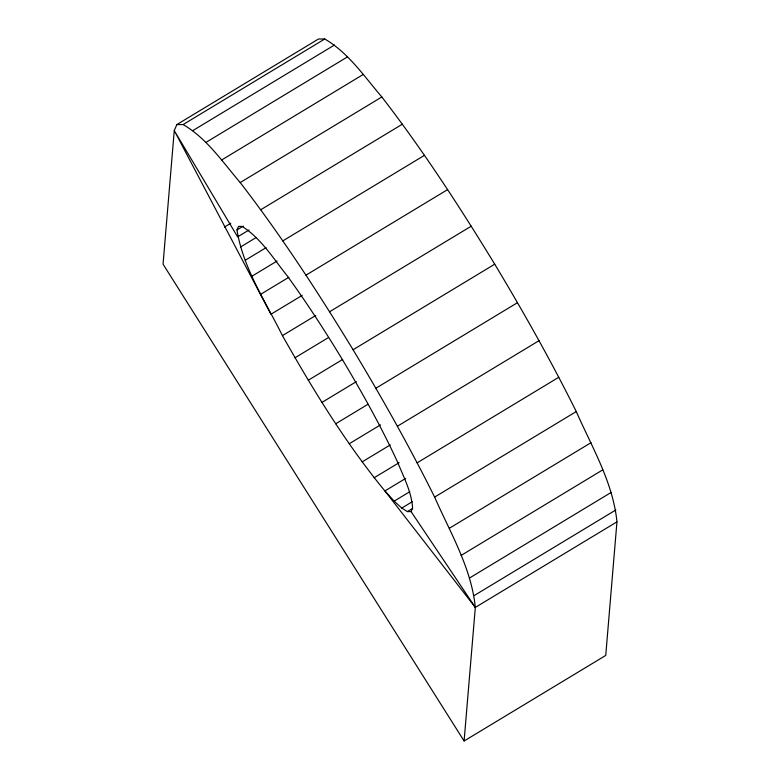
<?xml version="1.0" encoding="UTF-8"?>
<svg xmlns="http://www.w3.org/2000/svg" width="780" height="780" viewBox="0 0 780 780"><rect width="100%" height="100%" fill="white"/><g stroke="black" fill="none" stroke-linecap="round" stroke-linejoin="round"><path stroke-width="1.17" d="M464.1 741L475.322 607.415C471.412 567.996 450.294 532.769 434.635 497.104C409.627 446.823 382.034 397.868 353.087 349.752C318.045 292.344 281.327 235.823 240.201 182.549C222.641 162.074 206.885 138.382 183.115 124.566L176.865 124.566L174.262 130.582L163.049 264.166L464.1 741L605.738 655.434L616.951 521.859C613.041 482.44 591.932 447.203 576.264 411.548C551.255 361.257 523.673 312.302 494.725 264.186C459.673 206.778 422.965 150.267 381.839 96.983C364.279 76.508 348.514 52.816 324.753 39L318.503 39L176.865 124.566M475.322 607.415L384.901 490.961C345.452 442.933 312.985 389.6 282.428 335.615C265.531 301.49 243.058 268.086 236.983 229.924L238.505 226.415L242.151 226.415C261.3 238.534 273.458 258.785 287.43 276.101C306.579 302.513 324.334 329.911 341.299 357.776C361.589 391.599 380.942 426.046 397.478 461.887C403.533 476.834 411.548 491.712 412.601 508.072L411.079 511.592L475.322 607.415L616.951 521.859M183.115 124.566L324.753 39M192.855 130.582L334.483 45.016M205.842 142.467L347.471 56.901M221.754 159.929L363.382 74.373M240.201 182.549L381.839 96.983M224.494 227.048L230.734 223.275M260.735 209.752L402.373 124.186M236.983 229.924L243.233 226.151M249.083 229.944L237.627 236.857L174.262 130.582L270.913 314.272L302.152 295.396M240.416 247.055L256.035 237.617M245.281 260.247L266.107 247.66M282.848 240.874L424.486 155.317M252.106 276.11L277.095 261.017M260.715 294.274L288.834 277.29M305.994 275.155L447.623 189.599M282.428 335.615L315.754 315.481M329.599 311.747L471.237 226.19M294.986 357.786L328.312 337.652M353.087 349.752L494.725 264.186M308.285 380.231L342.654 359.463M321.984 402.392L356.353 381.635M375.882 388.226L517.51 302.669M335.761 423.745L368.043 404.235M349.255 443.742L380.503 424.866M397.41 426.231L539.048 340.665M362.154 461.897L390.273 444.912M374.137 477.769L399.126 462.667M417.163 462.823L558.792 377.257M405.727 478.374L384.901 490.961L394.183 501.14L401.758 508.082L407.433 511.592L411.079 511.592M394.183 501.14L409.802 491.712M401.758 508.082L412.171 501.784M407.433 511.592L412.639 508.443M434.635 497.104L576.264 411.548M449.397 528.236L591.035 442.669M461.097 555.438L602.725 469.882M469.443 578.058L611.072 492.492M474.22 595.53L615.849 509.964"/></g></svg>
